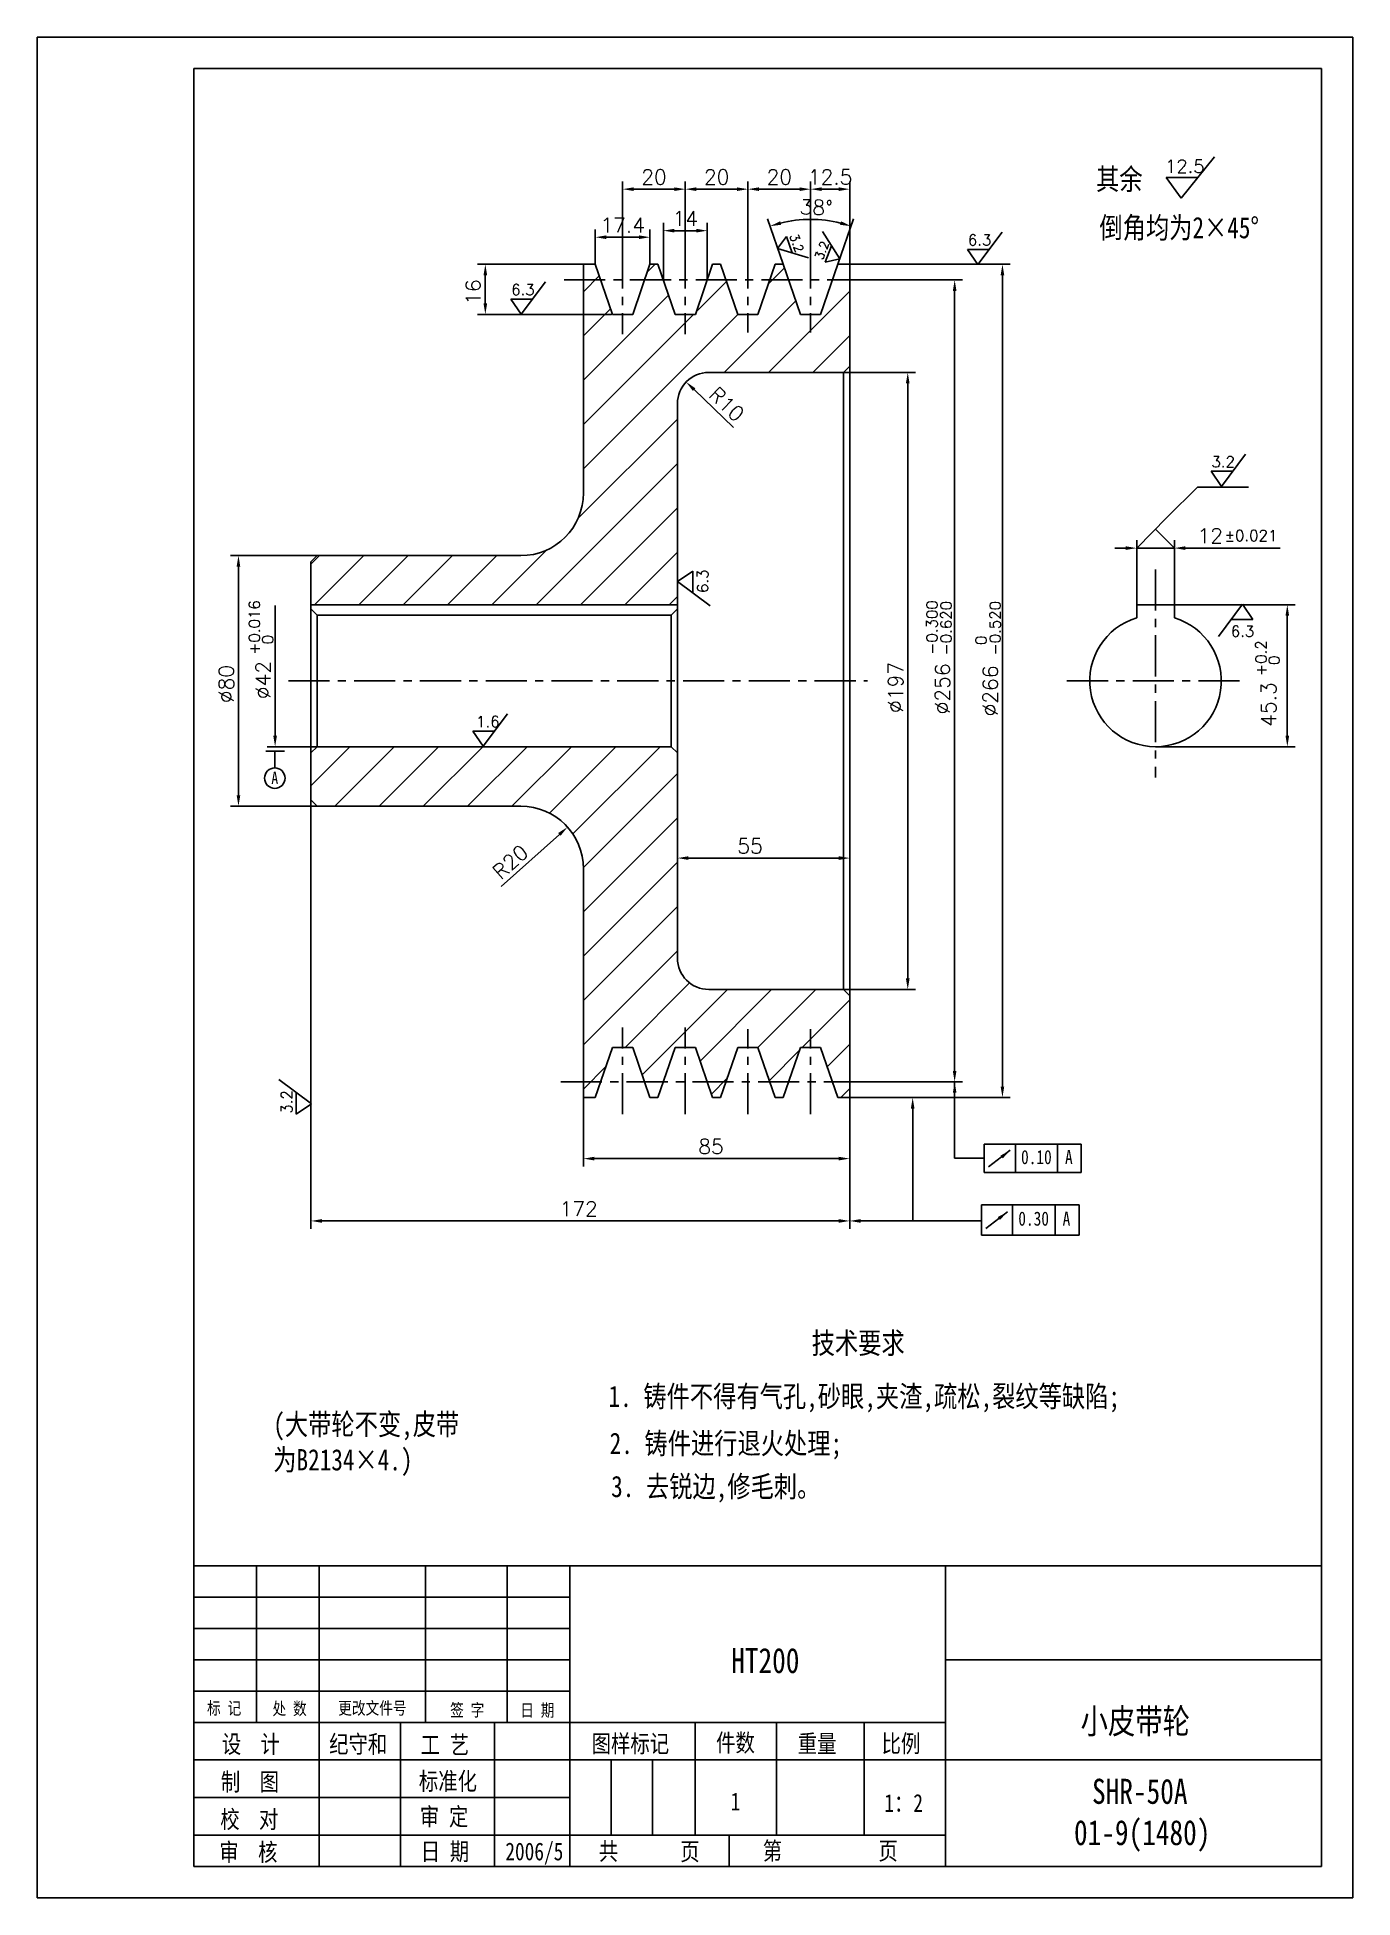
# Model space of a CAD drawing. Extents: x 346 to 766, y 135 to 729.
import ezdxf

# ---------------------------------------------------------------- set-up
doc = ezdxf.new("R2010")
doc.units = 0
doc.header["$LTSCALE"] = 10.5
doc.header["$MEASUREMENT"] = 0
doc.linetypes.add('CENTER', pattern=[2, 1.25, -0.25, 0.25, -0.25])
doc.layers.get('0').update_dxf_attribs({"color": 2, "linetype": 'CONTINUOUS'})
doc.layers.get('DEFPOINTS').update_dxf_attribs({"linetype": 'CONTINUOUS'})
doc.layers.add('PART', color=3, linetype='CONTINUOUS')
doc.layers.add('SMPEN_THICK', color=7, linetype='CONTINUOUS')
doc.styles.add('HZDX', font='', dxfattribs={"width": 0.8, "height": 7.5})
doc.styles.get("Standard").update_dxf_attribs({"font": 'txt.shx', "height": 4.75})
doc.styles.get('HZDX').set_extended_font_data('SimSun')
doc.dimstyles.get("Standard").update_dxf_attribs({"dimtxt": 0.18, "dimasz": 0.18, "dimexe": 0.18, "dimexo": 0.0625, "dimgap": 0.09, "dimtad": 0, "dimtih": 1, "dimtoh": 1, "dimdec": 4, "dimzin": 0, "dimdsep": 46, "dimtxsty": 'Standard', "dimcen": 0.09, "dimadec": 0, "dimazin": 0, "dimtfac": 1, "dimtdec": 4, "dimtofl": 0, "dimtmove": 0, "dimatfit": 3, "dimfxl": 1, "dimtolj": 1, "dimtzin": 0, "dimarcsym": 0})

# ---------------------------------------------------------------- blocks, each defined once
blk = doc.blocks.new('*D5')
at = {"layer": 'DEFPOINTS', "color": 0, "transparency": 16777216}
for p in [(593.31, 680.81), (605.81, 656.82), (593.31, 651.82)]:
    blk.add_point(p, dxfattribs=at)
at = {"layer": 'SMPEN_THICK', "color": 2, "lineweight": -2, "transparency": 16777216}
for p, q in [((593.31, 651.82), (593.31, 683.31)), ((605.81, 656.82), (605.81, 683.31)), ((602.31, 680.81), (596.81, 680.81))]:
    blk.add_line(p, q, dxfattribs=at)
at = {"layer": 'SMPEN_THICK', "color": 2, "transparency": 16777216}
for points in [[(596.81, 681.39), (596.81, 680.23), (593.31, 680.81)], [(602.31, 681.39), (602.31, 680.23), (605.81, 680.81)]]:
    blk.add_solid(points, dxfattribs=at)
at = {"layer": 'SMPEN_THICK', "color": 2, "transparency": 16777216, "insert": (599.56, 684.68), "char_height": 4.75, "attachment_point": 5}
blk.add_mtext('\\A1;12.5', dxfattribs=at)
blk = doc.blocks.new('*D6')
at = {"layer": 'DEFPOINTS', "color": 0, "transparency": 16777216}
for p in [(573.31, 680.81), (573.31, 651.82), (593.31, 651.82)]:
    blk.add_point(p, dxfattribs=at)
at = {"layer": 'SMPEN_THICK', "color": 2, "lineweight": -2, "transparency": 16777216}
for p, q in [((573.31, 651.82), (573.31, 683.31)), ((593.31, 651.82), (593.31, 683.31)), ((589.81, 680.81), (576.81, 680.81))]:
    blk.add_line(p, q, dxfattribs=at)
at = {"layer": 'SMPEN_THICK', "color": 2, "transparency": 16777216}
for points in [[(576.81, 681.39), (576.81, 680.23), (573.31, 680.81)], [(589.81, 681.39), (589.81, 680.23), (593.31, 680.81)]]:
    blk.add_solid(points, dxfattribs=at)
at = {"layer": 'SMPEN_THICK', "color": 2, "transparency": 16777216, "insert": (583.31, 684.68), "char_height": 4.75, "attachment_point": 5}
blk.add_mtext('\\A1;20', dxfattribs=at)
blk = doc.blocks.new('*D7')
at = {"layer": 'DEFPOINTS', "color": 0, "transparency": 16777216}
for p in [(553.31, 680.81), (553.31, 651.82), (573.31, 651.82)]:
    blk.add_point(p, dxfattribs=at)
at = {"layer": 'SMPEN_THICK', "color": 2, "lineweight": -2, "transparency": 16777216}
for p, q in [((553.31, 651.82), (553.31, 683.31)), ((573.31, 651.82), (573.31, 683.31)), ((569.81, 680.81), (556.81, 680.81))]:
    blk.add_line(p, q, dxfattribs=at)
at = {"layer": 'SMPEN_THICK', "color": 2, "transparency": 16777216}
for points in [[(556.81, 681.39), (556.81, 680.23), (553.31, 680.81)], [(569.81, 681.39), (569.81, 680.23), (573.31, 680.81)]]:
    blk.add_solid(points, dxfattribs=at)
at = {"layer": 'SMPEN_THICK', "color": 2, "transparency": 16777216, "insert": (563.31, 684.68), "char_height": 4.75, "attachment_point": 5}
blk.add_mtext('\\A1;20', dxfattribs=at)
blk = doc.blocks.new('*D8')
at = {"layer": 'DEFPOINTS', "color": 0, "transparency": 16777216}
for p in [(533.31, 680.81), (533.31, 651.82), (553.31, 651.82)]:
    blk.add_point(p, dxfattribs=at)
at = {"layer": 'SMPEN_THICK', "color": 2, "lineweight": -2, "transparency": 16777216}
for p, q in [((533.31, 651.82), (533.31, 683.31)), ((553.31, 651.82), (553.31, 683.31)), ((549.81, 680.81), (536.81, 680.81))]:
    blk.add_line(p, q, dxfattribs=at)
at = {"layer": 'SMPEN_THICK', "color": 2, "transparency": 16777216}
for points in [[(536.81, 681.39), (536.81, 680.23), (533.31, 680.81)], [(549.81, 681.39), (549.81, 680.23), (553.31, 680.81)]]:
    blk.add_solid(points, dxfattribs=at)
at = {"layer": 'SMPEN_THICK', "color": 2, "transparency": 16777216, "insert": (543.31, 684.68), "char_height": 4.75, "attachment_point": 5}
blk.add_mtext('\\A1;20', dxfattribs=at)
blk = doc.blocks.new('*D9')
at = {"layer": 'DEFPOINTS', "color": 0, "transparency": 16777216}
for p in [(520.81, 656.82), (489.47, 640.82), (529.7, 640.82)]:
    blk.add_point(p, dxfattribs=at)
at = {"layer": 'SMPEN_THICK', "color": 2, "lineweight": -2, "transparency": 16777216}
for p, q in [((520.81, 656.82), (486.97, 656.82)), ((489.47, 653.32), (489.47, 644.32)), ((529.7, 640.82), (486.97, 640.82))]:
    blk.add_line(p, q, dxfattribs=at)
at = {"layer": 'SMPEN_THICK', "color": 2, "transparency": 16777216}
for points in [[(488.89, 653.32), (490.05, 653.32), (489.47, 656.82)], [(488.89, 644.32), (490.05, 644.32), (489.47, 640.82)]]:
    blk.add_solid(points, dxfattribs=at)
at = {"layer": 'SMPEN_THICK', "color": 2, "transparency": 16777216, "insert": (485.6, 647.97), "char_height": 4.75, "attachment_point": 5, "rotation": 90}
blk.add_mtext('\\A1;16', dxfattribs=at)
blk = doc.blocks.new('*D10')
at = {"layer": 'DEFPOINTS', "color": 0, "transparency": 16777216}
for p in [(605.81, 651.82), (605.81, 395.82), (639.3, 395.82)]:
    blk.add_point(p, dxfattribs=at)
at = {"layer": 'SMPEN_THICK', "color": 2, "lineweight": -2, "transparency": 16777216}
for p, q in [((605.81, 651.82), (641.8, 651.82)), ((639.3, 648.32), (639.3, 399.32)), ((605.81, 395.82), (641.8, 395.82))]:
    blk.add_line(p, q, dxfattribs=at)
at = {"layer": 'SMPEN_THICK', "color": 2, "transparency": 16777216}
for points in [[(638.72, 648.32), (639.89, 648.32), (639.3, 651.82)], [(638.72, 399.32), (639.89, 399.32), (639.3, 395.82)]]:
    blk.add_solid(points, dxfattribs=at)
at = {"layer": 'SMPEN_THICK', "color": 2, "transparency": 16777216, "insert": (635.43, 521.28), "char_height": 4.75, "attachment_point": 5, "rotation": 90}
blk.add_mtext('\\A1;%%c256', dxfattribs=at)
blk = doc.blocks.new('*D11')
at = {"layer": 'DEFPOINTS', "color": 0, "transparency": 16777216}
for p in [(603.81, 622.32), (603.81, 425.32), (624.33, 425.32)]:
    blk.add_point(p, dxfattribs=at)
at = {"layer": 'SMPEN_THICK', "color": 2, "lineweight": -2, "transparency": 16777216}
for p, q in [((603.81, 622.32), (626.83, 622.32)), ((624.33, 618.82), (624.33, 428.82)), ((603.81, 425.32), (626.83, 425.32))]:
    blk.add_line(p, q, dxfattribs=at)
at = {"layer": 'SMPEN_THICK', "color": 2, "transparency": 16777216}
for points in [[(623.74, 618.82), (624.91, 618.82), (624.33, 622.32)], [(623.74, 428.82), (624.91, 428.82), (624.33, 425.32)]]:
    blk.add_solid(points, dxfattribs=at)
at = {"layer": 'SMPEN_THICK', "color": 2, "transparency": 16777216, "insert": (620.45, 521.72), "char_height": 4.75, "attachment_point": 5, "rotation": 90}
blk.add_mtext('\\A1;%%c197', dxfattribs=at)
blk = doc.blocks.new('*D12')
at = {"layer": 'DEFPOINTS', "color": 0, "transparency": 16777216}
for p in [(605.81, 656.82), (605.81, 390.82), (654.56, 390.82)]:
    blk.add_point(p, dxfattribs=at)
at = {"layer": 'SMPEN_THICK', "color": 2, "lineweight": -2, "transparency": 16777216}
for p, q in [((605.81, 656.82), (657.06, 656.82)), ((654.56, 653.32), (654.56, 394.32)), ((605.81, 390.82), (657.06, 390.82))]:
    blk.add_line(p, q, dxfattribs=at)
at = {"layer": 'SMPEN_THICK', "color": 2, "transparency": 16777216}
for points in [[(653.98, 653.32), (655.14, 653.32), (654.56, 656.82)], [(653.98, 394.32), (655.14, 394.32), (654.56, 390.82)]]:
    blk.add_solid(points, dxfattribs=at)
at = {"layer": 'SMPEN_THICK', "color": 2, "transparency": 16777216, "insert": (650.68, 520.62), "char_height": 4.75, "attachment_point": 5, "rotation": 90}
blk.add_mtext('\\A1;%%c266', dxfattribs=at)
blk = doc.blocks.new('*D13')
at = {"layer": 'DEFPOINTS', "color": 0, "transparency": 16777216}
for p in [(435.85, 563.82), (410.66, 483.82), (435.81, 483.82)]:
    blk.add_point(p, dxfattribs=at)
at = {"layer": 'SMPEN_THICK', "color": 2, "lineweight": -2, "transparency": 16777216}
for p, q in [((435.85, 563.82), (408.16, 563.82)), ((410.66, 560.32), (410.66, 487.32)), ((435.81, 483.82), (408.16, 483.82))]:
    blk.add_line(p, q, dxfattribs=at)
at = {"layer": 'SMPEN_THICK', "color": 2, "transparency": 16777216}
for points in [[(410.07, 560.32), (411.24, 560.32), (410.66, 563.82)], [(410.07, 487.32), (411.24, 487.32), (410.66, 483.82)]]:
    blk.add_solid(points, dxfattribs=at)
at = {"layer": 'SMPEN_THICK', "color": 2, "transparency": 16777216, "insert": (406.78, 522.82), "char_height": 4.75, "attachment_point": 5, "rotation": 90}
blk.add_mtext('\\A1;%%c80', dxfattribs=at)
blk = doc.blocks.new('*D14')
at = {"layer": 'DEFPOINTS', "color": 0, "transparency": 16777216}
for p in [(520.81, 390.82), (605.81, 390.82), (520.81, 371.31)]:
    blk.add_point(p, dxfattribs=at)
at = {"layer": 'SMPEN_THICK', "color": 2, "lineweight": -2, "transparency": 16777216}
for p, q in [((520.81, 390.82), (520.81, 368.81)), ((605.81, 390.82), (605.81, 368.81)), ((602.31, 371.31), (524.31, 371.31))]:
    blk.add_line(p, q, dxfattribs=at)
at = {"layer": 'SMPEN_THICK', "color": 2, "transparency": 16777216}
for points in [[(524.31, 371.9), (524.31, 370.73), (520.81, 371.31)], [(602.31, 371.9), (602.31, 370.73), (605.81, 371.31)]]:
    blk.add_solid(points, dxfattribs=at)
at = {"layer": 'SMPEN_THICK', "color": 2, "transparency": 16777216, "insert": (561.52, 375.19), "char_height": 4.75, "attachment_point": 5}
blk.add_mtext('\\A1;85', dxfattribs=at)
blk = doc.blocks.new('*D15')
at = {"layer": 'DEFPOINTS', "color": 0, "transparency": 16777216}
for p in [(433.81, 485.82), (605.81, 390.82), (433.81, 351.41)]:
    blk.add_point(p, dxfattribs=at)
at = {"layer": 'SMPEN_THICK', "color": 2, "lineweight": -2, "transparency": 16777216}
for p, q in [((433.81, 485.82), (433.81, 348.91)), ((605.81, 390.82), (605.81, 348.91)), ((602.31, 351.41), (437.31, 351.41))]:
    blk.add_line(p, q, dxfattribs=at)
at = {"layer": 'SMPEN_THICK', "color": 2, "transparency": 16777216}
for points in [[(437.31, 352), (437.31, 350.83), (433.81, 351.41)], [(602.31, 352), (602.31, 350.83), (605.81, 351.41)]]:
    blk.add_solid(points, dxfattribs=at)
at = {"layer": 'SMPEN_THICK', "color": 2, "transparency": 16777216, "insert": (519.26, 355.29), "char_height": 4.75, "attachment_point": 5}
blk.add_mtext('\\A1;172', dxfattribs=at)
blk = doc.blocks.new('*D16')
at = {"layer": 'DEFPOINTS', "color": 0, "transparency": 16777216}
for p in [(550.81, 523.82), (605.81, 523.82), (605.81, 467.26)]:
    blk.add_point(p, dxfattribs=at)
at = {"layer": 'SMPEN_THICK', "color": 2, "lineweight": -2, "transparency": 16777216}
for p, q in [((550.81, 523.82), (550.81, 464.76)), ((605.81, 523.82), (605.81, 464.76)), ((554.31, 467.26), (602.31, 467.26))]:
    blk.add_line(p, q, dxfattribs=at)
at = {"layer": 'SMPEN_THICK', "color": 2, "transparency": 16777216}
for points in [[(554.31, 467.84), (554.31, 466.67), (550.81, 467.26)], [(602.31, 467.84), (602.31, 466.67), (605.81, 467.26)]]:
    blk.add_solid(points, dxfattribs=at)
at = {"layer": 'SMPEN_THICK', "color": 2, "transparency": 16777216, "insert": (574, 471.13), "char_height": 4.75, "attachment_point": 5}
blk.add_mtext('\\A1;55', dxfattribs=at)
blk = doc.blocks.new('*D17')
at = {"layer": 'DEFPOINTS', "color": 0, "transparency": 16777216}
for p in [(515.71, 477.15), (500.81, 463.82)]:
    blk.add_point(p, dxfattribs=at)
at = {"layer": 'SMPEN_THICK', "color": 2, "lineweight": -2, "transparency": 16777216}
blk.add_line((494.52, 458.2), (513.1, 474.82), dxfattribs=at)
at = {"layer": 'SMPEN_THICK', "color": 2, "transparency": 16777216}
blk.add_solid([(512.71, 475.25), (513.49, 474.38), (515.71, 477.15)], dxfattribs=at)
at = {"layer": 'SMPEN_THICK', "color": 2, "transparency": 16777216, "insert": (497.48, 466.04), "char_height": 4.75, "attachment_point": 5, "rotation": 41.8118}
blk.add_mtext('\\A1;R20', dxfattribs=at)
blk = doc.blocks.new('*D18')
at = {"layer": 'DEFPOINTS', "color": 0, "transparency": 16777216}
for p in [(553.6, 619.25), (560.81, 612.32)]:
    blk.add_point(p, dxfattribs=at)
at = {"layer": 'SMPEN_THICK', "color": 2, "lineweight": -2, "transparency": 16777216}
blk.add_line((568.65, 604.77), (556.12, 616.83), dxfattribs=at)
at = {"layer": 'SMPEN_THICK', "color": 2, "transparency": 16777216}
blk.add_solid([(556.53, 617.25), (555.72, 616.41), (553.6, 619.25)], dxfattribs=at)
at = {"layer": 'SMPEN_THICK', "color": 2, "transparency": 16777216, "insert": (566.54, 612.18), "char_height": 4.75, "attachment_point": 5, "rotation": 316.10186}
blk.add_mtext('\\A1;R10', dxfattribs=at)
blk = doc.blocks.new('*D19')
at = {"layer": 'DEFPOINTS', "color": 0, "transparency": 16777216}
for p in [(588.93, 670.93), (584.58, 656.82), (602.03, 656.82), (590.09, 640.82), (596.52, 640.82)]:
    blk.add_point(p, dxfattribs=at)
at = {"layer": 'SMPEN_THICK', "color": 2, "lineweight": -2, "transparency": 16777216}
for p, q in [((584.58, 656.82), (579.57, 671.37)), ((602.03, 656.82), (607.04, 671.37))]:
    blk.add_line(p, q, dxfattribs=at)
blk.add_arc((593.31, 631.49), 39.68, 76.05508, 103.94492, dxfattribs=at)
at = {"layer": 'SMPEN_THICK', "color": 2, "transparency": 16777216}
for points in [[(583.91, 669.44), (583.58, 670.56), (580.39, 669.01)], [(603.03, 670.56), (602.7, 669.44), (606.22, 669.01)]]:
    blk.add_solid(points, dxfattribs=at)
at = {"layer": 'SMPEN_THICK', "color": 2, "transparency": 16777216, "insert": (595.12, 675.01), "char_height": 4.75, "attachment_point": 5, "rotation": 357.61608}
blk.add_mtext('\\A1;38°', dxfattribs=at)
blk = doc.blocks.new('*D20')
at = {"layer": 'DEFPOINTS', "color": 0, "transparency": 16777216}
for p in [(560.31, 667.56), (546.31, 651.82), (560.31, 651.82)]:
    blk.add_point(p, dxfattribs=at)
at = {"layer": 'SMPEN_THICK', "color": 2, "lineweight": -2, "transparency": 16777216}
for p, q in [((546.31, 651.82), (546.31, 670.06)), ((549.81, 667.56), (556.81, 667.56)), ((560.31, 651.82), (560.31, 670.06))]:
    blk.add_line(p, q, dxfattribs=at)
at = {"layer": 'SMPEN_THICK', "color": 2, "transparency": 16777216}
for points in [[(549.81, 668.15), (549.81, 666.98), (546.31, 667.56)], [(556.81, 668.15), (556.81, 666.98), (560.31, 667.56)]]:
    blk.add_solid(points, dxfattribs=at)
at = {"layer": 'SMPEN_THICK', "color": 2, "transparency": 16777216, "insert": (553.31, 671.44), "char_height": 4.75, "attachment_point": 5}
blk.add_mtext('\\A1;14', dxfattribs=at)
blk = doc.blocks.new('*D21')
at = {"layer": 'DEFPOINTS', "color": 0, "transparency": 16777216}
for p in [(542.03, 665.47), (524.58, 656.82), (542.03, 656.82)]:
    blk.add_point(p, dxfattribs=at)
at = {"layer": 'SMPEN_THICK', "color": 2, "lineweight": -2, "transparency": 16777216}
for p, q in [((524.58, 656.82), (524.58, 667.97)), ((528.08, 665.47), (538.53, 665.47)), ((542.03, 656.82), (542.03, 667.97))]:
    blk.add_line(p, q, dxfattribs=at)
at = {"layer": 'SMPEN_THICK', "color": 2, "transparency": 16777216}
for points in [[(528.08, 666.05), (528.08, 664.89), (524.58, 665.47)], [(538.53, 666.05), (538.53, 664.89), (542.03, 665.47)]]:
    blk.add_solid(points, dxfattribs=at)
at = {"layer": 'SMPEN_THICK', "color": 2, "transparency": 16777216, "insert": (533.31, 669.34), "char_height": 4.75, "attachment_point": 5}
blk.add_mtext('\\A1;17.4', dxfattribs=at)

msp = doc.modelspace()

# ---------------------------------------------------------------- hatches: boundary and pattern name
at = {"layer": 'SMPEN_THICK'}
h = msp.add_hatch(dxfattribs=at)
h.set_pattern_fill('ANSI31', color=256, scale=80, style=0)
h.paths.add_polyline_path([(550.80521, 612.31902, -0.414213562), (560.80521, 622.31902), (603.80521, 622.31902), (605.80521, 624.31902), (605.80521, 651.81902), (600.30521, 651.81902), (596.51761, 640.81902), (590.09282, 640.81902), (586.30521, 651.81902), (580.30521, 651.81902), (576.51761, 640.81902), (570.09282, 640.81902), (566.30521, 651.81902), (560.30521, 651.81902), (556.51761, 640.81902), (550.09282, 640.81902), (546.30521, 651.81902), (540.30521, 651.81902), (536.51761, 640.81902), (530.09282, 640.81902), (526.30521, 651.81902), (520.80521, 651.81902), (520.80521, 583.81902, -0.414213562), (500.80521, 563.81902), (435.80521, 563.81902), (433.80521, 561.81902), (433.80521, 548.11902), (550.80521, 548.11902)])
h.paths.add_polyline_path([(550.80521, 500.81902), (548.80521, 502.81902), (435.80521, 502.81902), (433.80521, 500.81902), (433.80521, 485.81902), (435.80521, 483.81902), (500.80521, 483.81902, -0.414213562), (520.80521, 463.81902), (520.80521, 395.81902), (526.30521, 395.81902), (530.09282, 406.81902), (536.51761, 406.81902), (540.30521, 395.81902), (546.30521, 395.81902), (550.09282, 406.81902), (556.51761, 406.81902), (560.30521, 395.81902), (566.30521, 395.81902), (570.09282, 406.81902), (576.51761, 406.81902), (580.30521, 395.81902), (586.30521, 395.81902), (590.09282, 406.81902), (596.51761, 406.81902), (600.30521, 395.81902), (605.80521, 395.81902), (605.80521, 423.31902), (603.80521, 425.31902), (560.80521, 425.31902, -0.414213562), (550.80521, 435.31902)])
h.paths.add_polyline_path([(524.58357, 656.81902), (520.80521, 656.81902), (520.80521, 651.81902), (526.30521, 651.81902)])
h.paths.add_polyline_path([(544.58357, 656.81902), (542.02685, 656.81902), (540.30521, 651.81902), (546.30521, 651.81902)])
h.paths.add_polyline_path([(564.58357, 656.81902), (562.02685, 656.81902), (560.30521, 651.81902), (566.30521, 651.81902)])
h.paths.add_polyline_path([(584.58357, 656.81902), (582.02685, 656.81902), (580.30521, 651.81902), (586.30521, 651.81902)])
h.paths.add_polyline_path([(605.80521, 656.81902), (602.02685, 656.81902), (600.30521, 651.81902), (605.80521, 651.81902)])
h.paths.add_polyline_path([(526.30521, 395.81902), (520.80521, 395.81902), (520.80521, 390.81902), (524.58357, 390.81902)])
h.paths.add_polyline_path([(546.30521, 395.81902), (540.30521, 395.81902), (542.02685, 390.81902), (544.58357, 390.81902)])
h.paths.add_polyline_path([(566.30521, 395.81902), (560.30521, 395.81902), (562.02685, 390.81902), (564.58357, 390.81902)])
h.paths.add_polyline_path([(586.30521, 395.81902), (580.30521, 395.81902), (582.02685, 390.81902), (584.58357, 390.81902)])
h.paths.add_polyline_path([(605.80521, 395.81902), (600.30521, 395.81902), (602.02685, 390.81902), (605.80521, 390.81902)])

# ---------------------------------------------------------------- linework, layer by layer
for p, q in [((722.24457, 691.09477), (711.5818, 677.99018)), ((706.81924, 684.51071), (711.5818, 677.99018)), ((716.88734, 684.51071), (706.81924, 684.51071)), ((585.58243, 665.71311), (582.79555, 661.91637)), ((587.44703, 660.48781), (585.58243, 665.71311)), ((597.13874, 667.34333), (602.60183, 658.56286)), ((654.44959, 667.08084), (646.7223, 656.71812)), ((592.68111, 658.88032), (582.79555, 661.91637)), ((600.03126, 662.69436), (598.00696, 657.52883)), ((643.42322, 661.59412), (646.7223, 656.71812)), ((650.35824, 661.59412), (643.42322, 661.59412)), ((598.00696, 657.52883), (602.60183, 658.56286)), ((508.63162, 651.22405), (500.90433, 640.86133)), ((497.60525, 645.73733), (500.90433, 640.86133)), ((504.54028, 645.73733), (497.60525, 645.73733)), ((732.20076, 596.2605), (724.47347, 585.89778)), ((728.10942, 590.77379), (721.17439, 590.77379)), ((721.17439, 590.77379), (724.47347, 585.89778)), ((555.73019, 558.85323), (550.85418, 555.55414)), ((555.73019, 551.9182), (555.73019, 558.85323)), ((561.21691, 547.82686), (550.85418, 555.55414)), ((723.49116, 537.96376), (731.21844, 548.32648)), ((734.51752, 543.45047), (731.21844, 548.32648)), ((727.5825, 543.45047), (734.51752, 543.45047)), ((496.53619, 513.31598), (488.8089, 502.95326)), ((485.50982, 507.82926), (488.8089, 502.95326)), ((492.44484, 507.82926), (485.50982, 507.82926)), ((423.58002, 396.57882), (433.94274, 388.85154)), ((429.06674, 392.48748), (429.06674, 385.55245)), ((429.06674, 385.55245), (433.94274, 388.85154))]:
    msp.add_line(p, q)
at = {"color": 2, "linetype": 'ByBlock'}
for p, q in [((693.93752, 566.22335), (690.43752, 566.22335)), ((697.43752, 548.11902), (697.43752, 568.72335)), ((697.43752, 566.22335), (709.43752, 566.22335)), ((709.43752, 548.11902), (709.43752, 568.72335)), ((712.93752, 566.22335), (743.20953, 566.22335)), ((422.36299, 506.31902), (422.36299, 547.88987)), ((709.43752, 548.11902), (748.00525, 548.11902)), ((745.50525, 544.61902), (745.50525, 506.31902)), ((435.80521, 502.81902), (419.86299, 502.81902)), ((703.43752, 502.81902), (748.00525, 502.81902))]:
    msp.add_line(p, q, dxfattribs=at)
for points in [[(693.93752, 566.80669), (693.93752, 565.64002), (697.43752, 566.22335)], [(712.93752, 566.80669), (712.93752, 565.64002), (709.43752, 566.22335)], [(744.92192, 544.61902), (746.08858, 544.61902), (745.50525, 548.11902)], [(421.77965, 506.31902), (422.94632, 506.31902), (422.36299, 502.81902)], [(744.92192, 506.31902), (746.08858, 506.31902), (745.50525, 502.81902)]]:
    msp.add_solid(points, dxfattribs=at)
at = {"layer": 'DEFPOINTS', "color": 0, "linetype": 'ByBlock'}
for p in [(709.43752, 566.22335), (697.43752, 548.11902), (709.43752, 548.11902), (709.43752, 548.11902), (709.43752, 548.11902), (435.80521, 544.81902), (435.80521, 502.81902), (703.43752, 502.81902), (703.43752, 500.81902), (745.50525, 502.81902)]:
    msp.add_point(p, dxfattribs=at)
at = {"layer": 'PART', "linetype": 'Continuous'}
for p, q in [((346.40753, 135.32701), (346.40753, 729.32701)), ((346.40753, 729.32701), (766.40753, 729.32701)), ((766.40753, 729.32701), (766.40753, 135.32701)), ((416.40753, 241.32701), (416.40753, 191.32701)), ((436.40753, 241.32701), (436.40753, 145.32701)), ((470.40753, 241.32701), (470.40753, 191.32701)), ((496.40753, 241.32701), (496.40753, 191.32701)), ((516.40753, 241.32701), (516.40753, 145.32701)), ((636.40753, 241.32701), (636.40753, 145.32701)), ((756.40753, 211.32701), (636.40753, 211.32701)), ((462.40753, 191.32701), (462.40753, 145.32701)), ((492.40753, 191.32701), (492.40753, 145.32701)), ((556.40753, 191.32701), (556.40753, 155.32701)), ((582.40753, 191.32701), (582.40753, 155.32701)), ((610.40753, 191.32701), (610.40753, 155.32701)), ((529.60753, 179.32701), (529.60753, 155.32701)), ((542.80753, 179.32701), (542.80753, 155.32701)), ((756.40753, 179.32701), (636.40753, 179.32701)), ((567.36308, 155.32701), (567.36308, 145.32701)), ((766.40753, 135.32701), (346.40753, 135.32701))]:
    msp.add_line(p, q, dxfattribs=at)
at = {"layer": 'SMPEN_THICK', "color": 4}
for p, q in [((396.40753, 719.32701), (756.40753, 719.32701)), ((396.40753, 241.32701), (396.40753, 719.32701)), ((756.40753, 719.32701), (756.40753, 145.32701)), ((520.80521, 656.81902), (520.80521, 583.81902)), ((520.80521, 656.81902), (524.58357, 656.81902)), ((524.58357, 656.81902), (530.09282, 640.81902)), ((542.02685, 656.81902), (536.51761, 640.81902)), ((542.02685, 656.81902), (544.58357, 656.81902)), ((544.58357, 656.81902), (550.09282, 640.81902)), ((562.02685, 656.81902), (556.51761, 640.81902)), ((562.02685, 656.81902), (564.58357, 656.81902)), ((564.58357, 656.81902), (570.09282, 640.81902)), ((582.02685, 656.81902), (576.51761, 640.81902)), ((582.02685, 656.81902), (584.58357, 656.81902)), ((584.58357, 656.81902), (590.09282, 640.81902)), ((602.02685, 656.81902), (596.51761, 640.81902)), ((602.02685, 656.81902), (605.80521, 656.81902)), ((605.80521, 656.81902), (605.80521, 390.81902)), ((530.09282, 640.81902), (536.51761, 640.81902)), ((550.09282, 640.81902), (556.51761, 640.81902)), ((570.09282, 640.81902), (576.51761, 640.81902)), ((590.09282, 640.81902), (596.51761, 640.81902)), ((603.80521, 622.31902), (605.80521, 624.31902)), ((560.80521, 622.31902), (603.80521, 622.31902)), ((603.80521, 622.31902), (603.80521, 425.31902)), ((550.80521, 612.31902), (550.80521, 435.31902)), ((433.80521, 561.81902), (435.80521, 563.81902)), ((433.80521, 561.81902), (433.80521, 502.81902)), ((435.80521, 563.81902), (500.80521, 563.81902)), ((433.80521, 548.11902), (550.80521, 548.11902)), ((433.80521, 546.81902), (435.80521, 544.81902)), ((550.80521, 546.81902), (548.80521, 544.81902)), ((697.43752, 548.11902), (709.43752, 548.11902)), ((697.43752, 548.11902), (697.43752, 543.94364)), ((709.43752, 548.11902), (709.43752, 543.94364)), ((435.80521, 544.81902), (548.80521, 544.81902)), ((435.80521, 544.81902), (435.80521, 502.81902)), ((548.80521, 544.81902), (548.80521, 502.81902)), ((419.39269, 501.35529), (425.31335, 501.35529)), ((433.80521, 502.81902), (433.80521, 485.81902)), ((433.80521, 500.81902), (435.80521, 502.81902)), ((435.80521, 502.81902), (548.80521, 502.81902)), ((550.80521, 500.81902), (548.80521, 502.81902)), ((433.80521, 485.81902), (435.80521, 483.81902)), ((435.80521, 483.81902), (500.80521, 483.81902)), ((520.80521, 463.81902), (520.80521, 390.81902)), ((560.80521, 425.31902), (603.80521, 425.31902)), ((603.80521, 425.31902), (605.80521, 423.31902)), ((524.58357, 390.81902), (530.09282, 406.81902)), ((530.09282, 406.81902), (536.51761, 406.81902)), ((542.02685, 390.81902), (536.51761, 406.81902)), ((544.58357, 390.81902), (550.09282, 406.81902)), ((550.09282, 406.81902), (556.51761, 406.81902)), ((562.02685, 390.81902), (556.51761, 406.81902)), ((564.58357, 390.81902), (570.09282, 406.81902)), ((570.09282, 406.81902), (576.51761, 406.81902)), ((582.02685, 390.81902), (576.51761, 406.81902)), ((584.58357, 390.81902), (590.09282, 406.81902)), ((590.09282, 406.81902), (596.51761, 406.81902)), ((602.02685, 390.81902), (596.51761, 406.81902)), ((520.80521, 390.81902), (524.58357, 390.81902)), ((542.02685, 390.81902), (544.58357, 390.81902)), ((562.02685, 390.81902), (564.58357, 390.81902)), ((582.02685, 390.81902), (584.58357, 390.81902)), ((602.02685, 390.81902), (605.80521, 390.81902)), ((396.40753, 241.32701), (396.40753, 145.32701)), ((756.40753, 241.32701), (396.40753, 241.32701)), ((756.40753, 145.32701), (396.40753, 145.32701))]:
    msp.add_line(p, q, dxfattribs=at)
at = {"layer": 'SMPEN_THICK', "linetype": 'CENTER'}
for p, q in [((533.30521, 662.18674), (533.30521, 634.47393)), ((553.30521, 662.18674), (553.30521, 634.47393)), ((573.30521, 662.18674), (573.30521, 635.00329)), ((593.30521, 662.18674), (593.30521, 635.00329)), ((514.6254, 651.81902), (614.37018, 651.81902)), ((703.43752, 559.4058), (703.43752, 492.9596)), ((426.58133, 523.81902), (611.44845, 523.81902)), ((675.16069, 523.81902), (732.37757, 523.81902)), ((533.30521, 385.4513), (533.30521, 413.16412)), ((553.30521, 385.4513), (553.30521, 413.16412)), ((573.30521, 385.4513), (573.30521, 412.63476)), ((593.30521, 385.4513), (593.30521, 412.63476)), ((513.55722, 395.81902), (614.37018, 395.81902))]:
    msp.add_line(p, q, dxfattribs=at)
at = {"layer": 'SMPEN_THICK'}
for p, q in [((707.19923, 576.06585), (716.84017, 585.70118)), ((716.84017, 585.70118), (733.14338, 585.70118)), ((697.43752, 566.22335), (707.19923, 576.06585)), ((709.43752, 566.22335), (703.41177, 572.24705)), ((422.25094, 501.35529), (422.25094, 496.0521)), ((679.70468, 375.95861), (648.76976, 375.95861)), ((648.76976, 375.95861), (648.76976, 366.90342)), ((658.68943, 375.95861), (658.68943, 366.90342)), ((672.10451, 375.95861), (672.10451, 366.90342)), ((679.70468, 366.90342), (679.70468, 375.95861)), ((648.76976, 366.90342), (679.70468, 366.90342)), ((679.05992, 356.56405), (647.89127, 356.56405)), ((647.89127, 356.56405), (647.89127, 346.90072)), ((657.81094, 356.56405), (657.81094, 346.90072)), ((671.34288, 356.56405), (671.34288, 346.90072)), ((679.05992, 346.90072), (679.05992, 356.56405)), ((647.89127, 346.90072), (679.05992, 346.90072)), ((516.40753, 231.32701), (396.40753, 231.32701)), ((516.40753, 221.32701), (396.40753, 221.32701)), ((516.40753, 211.32701), (396.40753, 211.32701)), ((516.40753, 201.32701), (396.40753, 201.32701)), ((636.40753, 191.32701), (396.40753, 191.32701)), ((636.40753, 179.32701), (396.40753, 179.32701)), ((516.40753, 167.32701), (396.40753, 167.32701)), ((636.40753, 155.32701), (396.40753, 155.32701))]:
    msp.add_line(p, q, dxfattribs=at)
at = {"layer": 'SMPEN_THICK', "color": 2}
for points in [[(625.90215, 387.26543), (625.90215, 351.41475)], [(609.30521, 351.41475), (647.77568, 351.41475)]]:
    msp.add_lwpolyline(points, dxfattribs=at)
at = {"layer": 'SMPEN_THICK'}
msp.add_circle((422.25094, 492.78553), 3.26657, dxfattribs=at)
at = {"layer": 'SMPEN_THICK', "color": 4}
for centre, radius, start, end in [((560.80521, 612.31902), 10, 90, 180), ((500.80521, 583.81902), 20, 270, 0), ((703.43752, 523.81902), 21, 106.6015496, 73.3984504), ((500.80521, 463.81902), 20, 0, 90), ((560.80521, 435.31902), 10, 180, 270)]:
    msp.add_arc(centre, radius, start, end, dxfattribs=at)
at = {"layer": 'SMPEN_THICK', "color": 2}
for points in [[(625.31881, 387.26543), (625.90215, 390.76543), (626.48548, 387.26543)], [(609.30521, 350.83142), (605.80521, 351.41475), (609.30521, 351.99808)]]:
    msp.add_solid(points, dxfattribs=at)

# ---------------------------------------------------------------- texts
for s, height, p in [('12.5', 4.2, (706.48689, 686.01296)), ('6.3', 3.5, (643.5332, 662.84599)), ('6.3', 3.5, (497.71523, 646.9892)), ('3.2', 3.5, (721.28437, 592.02566)), ('6.3', 3.5, (727.46109, 537.91996)), ('1.6', 3.5, (486.51811, 509.08113))]:
    msp.add_text(s, height=height).set_placement(p)
for s, height, rotation, p in [('3.2', 2.8, 289.63844998, (586.55525, 665.96684)), ('3.2', 2.8, 68.60048881, (597.10661, 657.97616)), ('6.3', 3.5, 90, (560.60197, 551.89512)), ('3.2', 3.5, 90, (427.81487, 385.66243))]:
    msp.add_text(s, height=height, rotation=rotation).set_placement(p)
at = {"layer": 'SMPEN_THICK', "style": 'HZDX', "width": 0.8}
for s, height, p in [('其余', 6.804, (684.45132, 680.60956)), ('倒角均为2×45%%D', 6.804, (685.51913, 665.13528)), ('A', 4, (421.16115, 490.85811)), ('0.10', 4.5, (660.50055, 369.55144)), ('A', 4.5, (674.53273, 369.55144)), ('0.30', 4.5, (659.62207, 349.91362)), ('A', 4.5, (673.77111, 349.91362)), ('技术要求', 6.804, (593.65352, 309.03808)), ('1. 铸件不得有气孔,砂眼,夹渣,疏松,裂纹等缺陷;', 6.804, (528.81628, 292.02953)), ('2. 铸件进行退火处理;', 6.804, (529.16188, 277.02013)), ('3. 去锐边,修毛刺。', 6.804, (529.64363, 263.24582)), ('HT200', 8, (567.97326, 207.08261)), ('标 记', 4, (400.64118, 193.86809)), ('处 数', 4, (421.52558, 193.73999)), ('更改文件号', 4, (442.50459, 193.86987)), ('签 字', 4, (478.23256, 193.26159)), ('日 期', 4, (500.61022, 193.21803)), ('小皮带轮', 8, (679.50346, 187.70813)), ('设  计', 5.67, (405.35413, 181.56511)), ('纪守和', 5.67, (439.58627, 181.56511)), ('工 艺', 5.67, (468.83761, 181.30639)), ('图样标记', 5.67, (523.40164, 181.703)), ('件数', 5.67, (563.14362, 182.00025)), ('重量', 5.67, (589.20579, 181.70387)), ('比例', 5.67, (615.97698, 181.74085)), ('制  图', 5.67, (405.05761, 169.50122)), ('标准化', 5.67, (468.24458, 169.72401)), ('SHR-50A', 8, (683.16454, 165.31828)), ('1', 5.67, (567.78337, 163.23395)), ('1：2', 5.67, (616.82781, 162.76412)), ('校  对', 5.67, (404.85387, 157.54357)), ('审 定', 5.67, (468.57808, 158.40065)), ('01-9(1480)', 8, (677.40371, 152.14778)), ('审  核', 5.67, (404.55735, 147.07785)), ('日 期', 5.67, (468.8501, 147.28729)), ('2006/5', 5.67, (495.85546, 147.28729)), ('共', 5.67, (525.70755, 147.39122)), ('页', 5.67, (551.72351, 147.26152)), ('第', 5.67, (578.04284, 147.46517)), ('页', 5.67, (614.97352, 147.46517))]:
    msp.add_text(s, height=height, dxfattribs=at).set_placement(p)
at = {"layer": 'SMPEN_THICK', "color": 2}
for s, height, p in [('12', 4.75, (716.79265, 567.77793)), ('%%p0.021', 3.5, (725.51589, 568.47349))]:
    msp.add_text(s, height=height, dxfattribs=at).set_placement(p)
for s, height, p in [('+0.016', 3.5, (417.4979, 532.17018)), ('-0.300', 3.5, (633.81405, 532.17018)), ('-0.620', 3.5, (638.32531, 531.93437)), ('-0.520', 3.5, (653.98884, 531.93437)), ('0', 3.5, (421.74368, 535.51633)), (' 0', 3.5, (649.47758, 532.17018)), ('+0.2', 3.5, (738.87481, 525.37469)), ('∅42', 4.75, (420.90998, 517.98059)), ('0', 3.5, (743.05878, 528.92443)), ('45.3', 4.75, (741.92506, 509.13968))]:
    msp.add_text(s, height=height, rotation=90, dxfattribs=at).set_placement(p)
at = {"layer": 'SMPEN_THICK', "insert": (421.76467, 289.91376), "char_height": 6.804, "width": 102.1754, "attachment_point": 1, "style": 'HZDX'}
msp.add_mtext('(大带轮不变,皮带\\P为B2134×4.)', dxfattribs=at)

# ---------------------------------------------------------------- dimensions: what is measured, and where the dimension line sits
at = {"layer": 'SMPEN_THICK'}
for base, p1, p2, picture, middle in [((533.30521, 680.80976), (553.30521, 651.81902), (533.30521, 651.81902), '*D8', (543.30521, 684.68476)), ((553.30521, 680.80976), (573.30521, 651.81902), (553.30521, 651.81902), '*D7', (563.30521, 684.68476)), ((573.30521, 680.80976), (593.30521, 651.81902), (573.30521, 651.81902), '*D6', (583.30521, 684.68476))]:
    dim = msp.add_linear_dim(base=base, p1=p1, p2=p2, dimstyle='Standard', override={"dimtxt": 5, "dimasz": 3.5, "dimexe": 2.5, "dimexo": 0, "dimgap": 1.5, "dimtad": 1, "dimtih": 0, "dimtoh": 0, "dimzin": 8, "dimclrd": 2, "dimclre": 2, "dimclrt": 2, "dimtm": 0.115, "dimtfac": 0.66667, "dimtofl": 1, "dimatfit": 1, "dimtvp": 5, "dimtzin": 8}, dxfattribs=at)
    dim.commit()
    dim.dimension.update_dxf_attribs({"geometry": picture, "text_midpoint": middle})
for base, p1, p2, picture, middle in [((593.30521, 680.80976), (605.80521, 656.81902), (593.30521, 651.81902), '*D5', (599.55521, 680.80976)), ((560.30521, 667.56439), (546.30521, 651.81902), (560.30521, 651.81902), '*D20', (553.30521, 667.56439)), ((605.80521, 467.25773), (550.80521, 523.81902), (605.80521, 523.81902), '*D16', (574.00289, 467.25773)), ((433.80521, 351.41475), (605.80521, 390.81902), (433.80521, 485.81902), '*D15', (519.25896, 351.41475)), ((520.80521, 371.31486), (605.80521, 390.81902), (520.80521, 390.81902), '*D14', (561.52145, 371.31486))]:
    dim = msp.add_linear_dim(base=base, p1=p1, p2=p2, dimstyle='Standard', override={"dimtxt": 5, "dimasz": 3.5, "dimexe": 2.5, "dimexo": 0, "dimgap": 1.5, "dimtad": 1, "dimtih": 0, "dimtoh": 0, "dimzin": 8, "dimclrd": 2, "dimclre": 2, "dimclrt": 2, "dimtm": 0.115, "dimtfac": 0.66667, "dimtofl": 1, "dimatfit": 1, "dimtvp": 5, "dimtzin": 8}, dxfattribs=at)
    dim.commit()
    dim.dimension.update_dxf_attribs({"geometry": picture, "text_midpoint": middle, "dimtype": 160})
dim = msp.add_angular_dim_2l(base=(588.92769, 670.93027), line1=((602.02685, 656.81902), (596.51761, 640.81902)), line2=((584.58357, 656.81902), (590.09282, 640.81902)), dimstyle='Standard', override={"dimtxt": 5, "dimasz": 3.5, "dimexe": 2.5, "dimexo": 0, "dimgap": 1.5, "dimtad": 1, "dimtih": 0, "dimtoh": 0, "dimzin": 8, "dimclrd": 2, "dimclre": 2, "dimclrt": 2, "dimtm": 0.115, "dimtfac": 0.66667, "dimtofl": 1, "dimatfit": 1, "dimtvp": 5, "dimtzin": 8}, dxfattribs=at)
dim.commit()
dim.dimension.update_dxf_attribs({"geometry": '*D19', "text_midpoint": (594.95584, 671.13811), "dimtype": 162})
dim = msp.add_linear_dim(base=(542.02685, 665.46898), p1=(524.58357, 656.81902), p2=(542.02685, 656.81902), text='17.4', dimstyle='Standard', override={"dimtxt": 5, "dimasz": 3.5, "dimexe": 2.5, "dimexo": 0, "dimgap": 1.5, "dimtad": 1, "dimtih": 0, "dimtoh": 0, "dimzin": 8, "dimclrd": 2, "dimclre": 2, "dimclrt": 2, "dimtm": 0.115, "dimtfac": 0.66667, "dimtofl": 1, "dimatfit": 1, "dimtvp": 5, "dimtzin": 8}, dxfattribs=at)
dim.commit()
dim.dimension.update_dxf_attribs({"geometry": '*D21', "text_midpoint": (533.30521, 665.46898), "dimtype": 160})
dim = msp.add_linear_dim(base=(489.47051, 640.81902), p1=(520.80521, 656.81902), p2=(529.6969, 640.81902), angle=90, dimstyle='Standard', override={"dimtxt": 5, "dimasz": 3.5, "dimexe": 2.5, "dimexo": 0, "dimgap": 1.5, "dimtad": 1, "dimtih": 0, "dimtoh": 0, "dimzin": 8, "dimclrd": 2, "dimclre": 2, "dimclrt": 2, "dimtm": 0.115, "dimtfac": 0.66667, "dimtofl": 1, "dimatfit": 1, "dimtvp": 5, "dimtzin": 8}, dxfattribs=at)
dim.commit()
dim.dimension.update_dxf_attribs({"geometry": '*D9', "text_midpoint": (489.47051, 647.9665), "dimtype": 160})
for base, p1, p2, picture, middle in [((654.55864, 390.81902), (605.80521, 656.81902), (605.80521, 390.81902), '*D12', (654.55864, 520.61766)), ((639.30426, 395.81902), (605.80521, 651.81902), (605.80521, 395.81902), '*D10', (639.30426, 521.28051)), ((624.32671, 425.31902), (603.80521, 622.31902), (603.80521, 425.31902), '*D11', (624.32671, 521.71856)), ((410.65623, 483.81902), (435.85253, 563.81902), (435.80521, 483.81902), '*D13', (410.65623, 522.81652))]:
    dim = msp.add_linear_dim(base=base, p1=p1, p2=p2, angle=90, text='%%c<>', dimstyle='Standard', override={"dimtxt": 5, "dimasz": 3.5, "dimexe": 2.5, "dimexo": 0, "dimgap": 1.5, "dimtad": 1, "dimtih": 0, "dimtoh": 0, "dimzin": 8, "dimclrd": 2, "dimclre": 2, "dimclrt": 2, "dimtm": 0.115, "dimtfac": 0.66667, "dimtofl": 1, "dimatfit": 1, "dimtvp": 5, "dimtzin": 8}, dxfattribs=at)
    dim.commit()
    dim.dimension.update_dxf_attribs({"geometry": picture, "text_midpoint": middle, "dimtype": 160})
for center, mpoint, picture, middle in [((560.80521, 612.31902), (553.59948, 619.25281), '*D18', (563.85641, 609.38298)), ((500.80521, 463.81902), (515.71199, 477.15274), '*D17', (500.06157, 463.15385))]:
    dim = msp.add_radius_dim(center=center, mpoint=mpoint, dimstyle='Standard', override={"dimtxt": 5, "dimasz": 3.5, "dimexe": 2.5, "dimexo": 0, "dimgap": 1.5, "dimtad": 1, "dimtih": 0, "dimtoh": 0, "dimzin": 8, "dimclrd": 2, "dimclre": 2, "dimclrt": 2, "dimtm": 0.115, "dimtfac": 0.66667, "dimtofl": 1, "dimtmove": 1, "dimtvp": 5, "dimtzin": 8}, dxfattribs=at)
    dim.commit()
    dim.dimension.update_dxf_attribs({"geometry": picture, "text_midpoint": middle, "dimtype": 164})

# ---------------------------------------------------------------- leaders
at = {"layer": 'SMPEN_THICK', "color": 2}
for points in [[(639.30426, 395.81902), (639.30426, 371.43102), (648.76976, 371.43102)], [(657.0746, 373.96713), (650.1539, 368.66435)], [(656.19611, 354.32932), (649.27541, 349.02653)]]:
    msp.add_leader(points, dimstyle='Standard', override={"dimtxt": 5, "dimasz": 3.5, "dimexe": 2.5, "dimexo": 0, "dimgap": 1.5, "dimtad": 1, "dimtih": 0, "dimtoh": 0, "dimzin": 8, "dimclrd": 2, "dimclre": 2, "dimclrt": 2, "dimtm": 0.115, "dimtfac": 0.66667, "dimtofl": 1, "dimtvp": 5, "dimtzin": 8}, dxfattribs=at)

doc.saveas('drawing.dxf')
